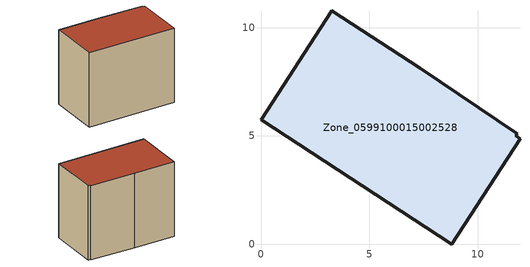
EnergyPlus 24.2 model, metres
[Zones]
Zone_0599100015002528
 floor ground (C_G): 11.95,4.87 8.8,0 0,5.73 3.27,10.77 7.36,8.13 11.83,5.1 11.76,5 z0.95
 wall outside (C_F): 0,5.73 8.8,0 11.95,4.87 11.76,5 11.83,5.1 7.36,8.13 3.27,10.77 0,5.73 z0.95:9.77
 roof outside (C_R): 8.8,0 11.95,4.87 11.76,5 11.83,5.1 7.36,8.13 3.27,10.77 0,5.73 z9.77
[BUILDING]
Pand.0599100015002528: North Axis=0; Terrain=City; Loads Convergence Tolerance Value=0.04; Temperature Convergence Tolerance Value=0.4; Solar Distribution=FullExterior; Maximum Number of Warmup Days=25; Minimum Number of Warmup Days=1
[Site:Location]
Rotterdam.The.Hague.AP_ZH_NLD Design_Conditions: Latitude=51.96; Longitude=4.45; Time Zone=1; Elevation=-4.5
[SITE:GROUNDTEMPERATURE:BUILDINGSURFACE]
18, 18, 18, 18, 18, 18, 18, 18, 18, 18, 18, 18
[MATERIAL] Thermal Absorptance=0.9; Solar Absorptance=0.7; Visible Absorptance=0.7
Name | Roughness | Thickness | Conductivity | Density | Specific Heat
G.TC.2006-2014 | MediumSmooth | 0.15 | 0.06 | 540 | 1210
F.TC.2006-2014 | Rough | 0.3 | 0.12 | 1920 | 840
R.TC.2006-2014 | MediumRough | 0.2 | 0.08 | 1500 | 1000
[CONSTRUCTION]
C_G: G.TC.2006-2014
C_F: F.TC.2006-2014
C_R: R.TC.2006-2014
[ZONE]
Zone_0599100015002528: Type=1; Multiplier=1; Ceiling Height=Autocalculate; Volume=Autocalculate; Floor Area=autocalculate; Part of Total Floor Area=Yes
[ZONEINFILTRATION:DESIGNFLOWRATE]
Infil_Zone_0599100015002528: Zone or ZoneList or Space or SpaceList=Zone_0599100015002528; Schedule=AlwaysOn; Design Flow Rate Calculation Method=Flow/Area; Flow Rate per Floor Area=0.0015; Constant Term Coefficient=1; Temperature Term Coefficient=0; Velocity Term Coefficient=0; Velocity Squared Term Coefficient=0
[HVACTEMPLATE:ZONE:IDEALLOADSAIRSYSTEM]
Zone_0599100015002528: Maximum Heating Supply Air Temperature=50; Minimum Cooling Supply Air Temperature=13; Maximum Heating Supply Air Humidity Ratio=0.0156; Minimum Cooling Supply Air Humidity Ratio=0.0077; Heating Limit=NoLimit; Cooling Limit=NoLimit; Dehumidification Control Type=ConstantSensibleHeatRatio; Cooling Sensible Heat Ratio=0.7; Dehumidification Setpoint=60; Humidification Control Type=None; Humidification Setpoint=30; Outdoor Air Method=None; Outdoor Air Flow Rate per Person=0.00944; Outdoor Air Flow Rate per Zone Floor Area=0; Outdoor Air Flow Rate per Zone=0; Demand Controlled Ventilation Type=None; Outdoor Air Economizer Type=NoEconomizer; Heat Recovery Type=None; Sensible Heat Recovery Effectiveness=0.7; Latent Heat Recovery Effectiveness=0.65
[ZONECONTROL:THERMOSTAT]
ThermostatControl_Zone_0599100015002528: Zone or ZoneList=Zone_0599100015002528; Control Type Schedule=DualSetpointControlType; Control 1=Thermostat_Zone_0599100015002528; Temperature Difference Between Cutout And Setpoint=0
[THERMOSTATSETPOINT:DUALSETPOINT]
Thermostat_Zone_0599100015002528: Heating Setpoint Temperature Schedule=HeatingSetpoint_Zone_0599100015002528; Cooling Setpoint Temperature Schedule=CoolingSetpoint_Zone_0599100015002528
[SCHEDULE:COMPACT]
HeatingSetpoint_Zone_0599100015002528: Through: 12/31, For: AllDays, Until: 24:00, 21
CoolingSetpoint_Zone_0599100015002528: Through: 12/31, For: AllDays, Until: 24:00, 24
DualSetpointControlType: Through: 12/31, For: AllDays, Until: 24:00, 4
AlwaysOn: Through: 12/31, For: AllDays, Until: 24:00, 1
